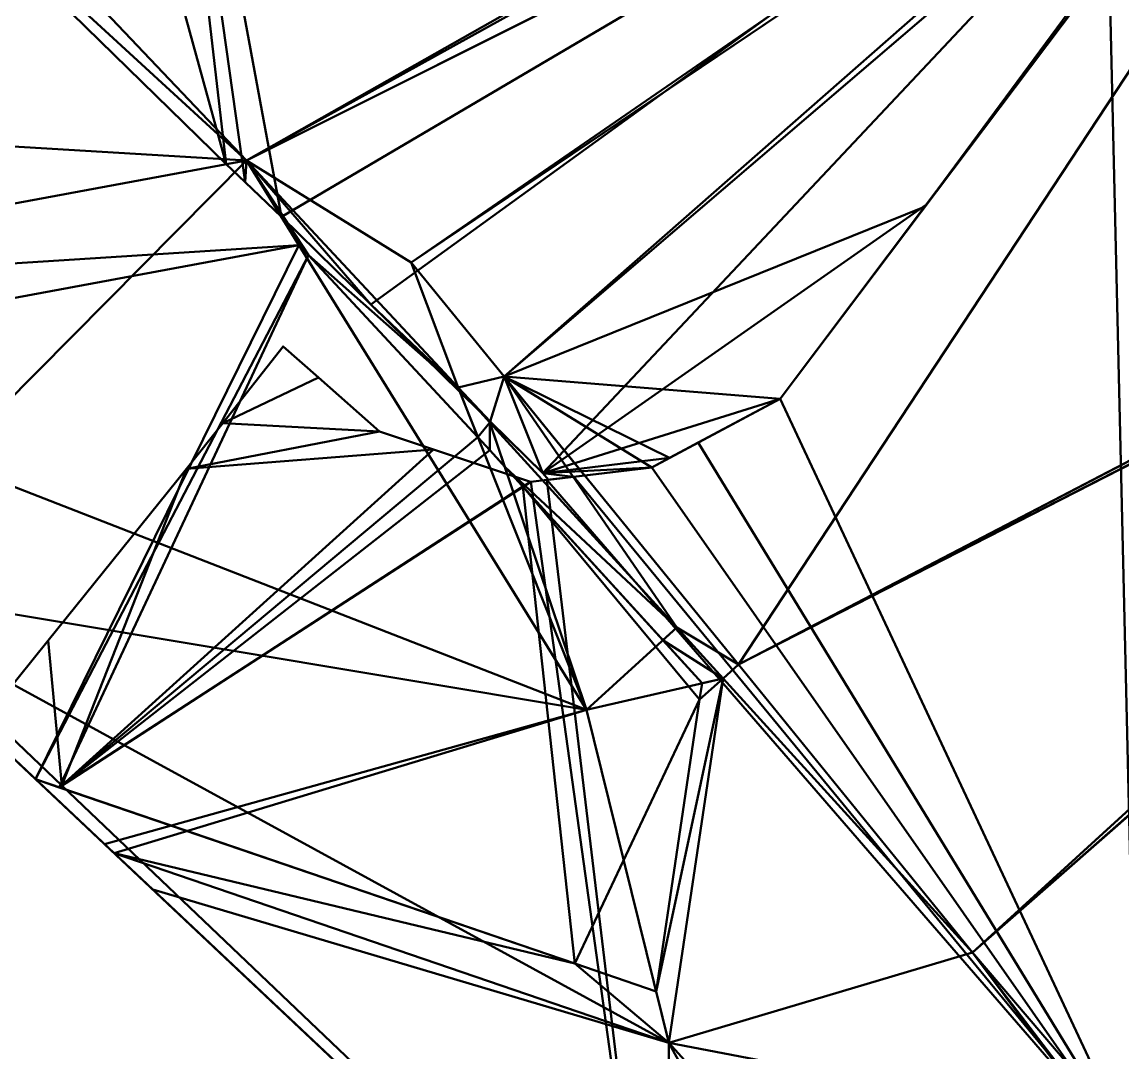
# Model space of a CAD drawing. Header units: metres. Extents: x -61.3 to -25, y -28 to 7.9.
# Drawn here: x -54.381 to -51.542, y -24.322 to -21.661 of the extents above; entities that cross this region are included whole.
import ezdxf

# ---------------------------------------------------------------- set-up
doc = ezdxf.new("R2010")
doc.units = ezdxf.units.M
for name, color, linetype, lineweight in [('0 BB  All Built Structures in Proposed site', 7, 'Continuous', 50), ('0 BB  All Untouched Project Ground Layers in Proposed site', 7, 'Continuous', 50), ('0 BB  Fill', 7, 'Continuous', 50)]:
    doc.layers.add(name, color=color, linetype=linetype, lineweight=lineweight)

# ---------------------------------------------------------------- blocks, each defined once
blk = doc.blocks.new('1a211841-4f0e-48f3-9a79-7b44c0794f60')
at = {"layer": '0 BB  All Built Structures in Proposed site', "color": 121, "linetype": 'Continuous', "lineweight": 50, "true_color": 0x6cfee8, "transparency": 33554687}
for points in [[(-51.5032, -24.6022, 30.48), (-50.8139, -20.4975, 31.0831), (-51.5751, -21.5068, 30.8507)], [(-51.5751, -21.5068, 30.8202), (-50.8139, -20.4975, 31.0526), (-51.5032, -24.6022, 30.4495)], [(-51.5032, -24.6022, 30.48), (-51.5751, -21.5068, 30.8507), (-52.4248, -22.6335, 30.5913)], [(-51.5751, -21.5068, 30.8507), (-51.5751, -21.5068, 30.8202), (-52.4248, -22.6335, 30.5608)], [(-52.4248, -22.6335, 30.5913), (-51.5751, -21.5068, 30.8507), (-52.4248, -22.6335, 30.5608)], [(-51.5751, -21.5068, 30.8202), (-51.5032, -24.6022, 30.4495), (-52.4248, -22.6335, 30.5608)], [(-53.8633, -22.6963, 30.48), (-53.6164, -22.5788, 30.48), (-53.7075, -22.4986, 30.48)], [(-53.7075, -22.4986, 30.48), (-53.8633, -22.6963, 30.4495), (-53.8633, -22.6963, 30.48)], [(-53.8633, -22.6963, 30.4495), (-53.7075, -22.4986, 30.48), (-53.7075, -22.4986, 30.4495)], [(-53.8633, -22.6963, 30.4495), (-53.7075, -22.4986, 30.4495), (-53.6164, -22.5788, 30.4495)], [(-53.7075, -22.4986, 30.4495), (-53.7075, -22.4986, 30.48), (-53.6164, -22.5788, 30.48)], [(-53.7075, -22.4986, 30.4495), (-53.6164, -22.5788, 30.48), (-53.6164, -22.5788, 30.4495)], [(-53.8633, -22.6963, 30.48), (-53.4585, -22.7179, 30.48), (-53.6164, -22.5788, 30.48)], [(-53.4585, -22.7179, 30.4495), (-53.8633, -22.6963, 30.4495), (-53.6164, -22.5788, 30.4495)], [(-53.4585, -22.7179, 30.48), (-53.4585, -22.7179, 30.4495), (-53.6164, -22.5788, 30.4495)], [(-53.4585, -22.7179, 30.48), (-53.6164, -22.5788, 30.4495), (-53.6164, -22.5788, 30.48)], [(-51.5032, -24.6022, 30.48), (-52.4248, -22.6335, 30.5913), (-52.6358, -22.7465, 30.5474)], [(-52.4248, -22.6335, 30.5913), (-52.4248, -22.6335, 30.5608), (-52.6358, -22.7465, 30.517)], [(-52.6358, -22.7465, 30.5474), (-52.4248, -22.6335, 30.5913), (-52.6358, -22.7465, 30.517)], [(-52.4248, -22.6335, 30.5608), (-51.5032, -24.6022, 30.4495), (-52.6358, -22.7465, 30.517)], [(-53.9565, -22.8145, 30.48), (-53.4585, -22.7179, 30.48), (-53.8633, -22.6963, 30.48)], [(-53.4585, -22.7179, 30.4495), (-53.9565, -22.8145, 30.4495), (-53.8633, -22.6963, 30.4495)], [(-53.9565, -22.8145, 30.48), (-53.8633, -22.6963, 30.48), (-53.9565, -22.8145, 30.4495)], [(-53.8633, -22.6963, 30.4495), (-53.9565, -22.8145, 30.4495), (-53.8633, -22.6963, 30.48)], [(-53.9565, -22.8145, 30.48), (-53.3195, -22.7642, 30.48), (-53.4585, -22.7179, 30.48)], [(-53.3195, -22.7642, 30.4495), (-53.9565, -22.8145, 30.4495), (-53.4585, -22.7179, 30.4495)], [(-53.3195, -22.7642, 30.48), (-53.3195, -22.7642, 30.4495), (-53.4585, -22.7179, 30.4495)], [(-53.3195, -22.7642, 30.48), (-53.4585, -22.7179, 30.4495), (-53.4585, -22.7179, 30.48)], [(-54.2786, -23.6319, 30.48), (-53.069, -22.8477, 30.48), (-53.3195, -22.7642, 30.48)], [(-53.069, -22.8477, 30.4495), (-54.2786, -23.6319, 30.4495), (-53.3195, -22.7642, 30.4495)], [(-54.2786, -23.6319, 30.48), (-53.3195, -22.7642, 30.48), (-53.9565, -22.8145, 30.48)], [(-53.3195, -22.7642, 30.4495), (-54.2786, -23.6319, 30.4495), (-53.9565, -22.8145, 30.4495)], [(-53.069, -22.8477, 30.48), (-53.069, -22.8477, 30.4495), (-53.3195, -22.7642, 30.4495)], [(-53.3195, -22.7642, 30.48), (-53.069, -22.8477, 30.48), (-53.3195, -22.7642, 30.4495)], [(-51.5032, -24.6022, 30.48), (-52.6358, -22.7465, 30.5474), (-52.756, -22.8108, 30.5224)], [(-52.6358, -22.7465, 30.5474), (-52.6358, -22.7465, 30.517), (-52.756, -22.8108, 30.492)], [(-52.756, -22.8108, 30.5224), (-52.6358, -22.7465, 30.5474), (-52.756, -22.8108, 30.492)], [(-52.6358, -22.7465, 30.517), (-51.5032, -24.6022, 30.4495), (-52.756, -22.8108, 30.492)], [(-54.2786, -23.6319, 30.48), (-53.9565, -22.8145, 30.48), (-54.3141, -23.2577, 30.48)], [(-53.9565, -22.8145, 30.4495), (-54.2786, -23.6319, 30.4495), (-54.3141, -23.2577, 30.4495)], [(-54.3141, -23.2577, 30.48), (-53.9565, -22.8145, 30.48), (-54.3141, -23.2577, 30.4495)], [(-53.9565, -22.8145, 30.4495), (-54.3141, -23.2577, 30.4495), (-53.9565, -22.8145, 30.48)], [(-52.9567, -22.8347, 30.491), (-51.5032, -24.6022, 30.48), (-52.756, -22.8108, 30.5224)], [(-52.9567, -22.8347, 30.491), (-52.756, -22.8108, 30.5224), (-52.9567, -22.8347, 30.4605)], [(-52.756, -22.8108, 30.5224), (-52.756, -22.8108, 30.492), (-52.9567, -22.8347, 30.4605)], [(-52.756, -22.8108, 30.492), (-51.5032, -24.6022, 30.4495), (-52.9567, -22.8347, 30.4605)], [(-54.2786, -23.6319, 30.48), (-53.0682, -22.848, 30.48), (-53.069, -22.8477, 30.48)], [(-53.069, -22.8477, 30.4495), (-53.0682, -22.848, 30.4495), (-54.2786, -23.6319, 30.4495)], [(-52.7583, -25.0805, 30.48), (-53.0682, -22.848, 30.48), (-54.2786, -23.6319, 30.48)], [(-52.7583, -25.0805, 30.4495), (-54.2786, -23.6319, 30.4495), (-53.0682, -22.848, 30.4495)], [(-53.0682, -22.848, 30.48), (-53.0682, -22.848, 30.4495), (-53.069, -22.8477, 30.4495)], [(-53.0682, -22.848, 30.48), (-53.069, -22.8477, 30.4495), (-53.069, -22.8477, 30.48)], [(-52.7583, -25.0805, 30.48), (-53.0268, -22.843, 30.48), (-53.0682, -22.848, 30.48)], [(-53.0682, -22.848, 30.48), (-53.0268, -22.843, 30.48), (-53.0682, -22.848, 30.4495)], [(-53.0268, -22.843, 30.48), (-53.0268, -22.843, 30.4495), (-53.0682, -22.848, 30.4495)], [(-53.0682, -22.848, 30.4495), (-53.0268, -22.843, 30.4495), (-52.7583, -25.0805, 30.4495)], [(-53.0268, -22.843, 30.48), (-51.5032, -24.6022, 30.48), (-52.9567, -22.8347, 30.491)], [(-53.0268, -22.843, 30.48), (-52.9567, -22.8347, 30.491), (-53.0268, -22.843, 30.4495)], [(-53.0268, -22.843, 30.4495), (-52.9567, -22.8347, 30.491), (-52.9567, -22.8347, 30.4605)], [(-53.0268, -22.843, 30.4495), (-52.9567, -22.8347, 30.4605), (-51.5032, -24.6022, 30.4495)], [(-52.7583, -25.0805, 30.48), (-51.5032, -24.6022, 30.48), (-53.0268, -22.843, 30.48)], [(-51.5032, -24.6022, 30.4495), (-52.7583, -25.0805, 30.4495), (-53.0268, -22.843, 30.4495)], [(-54.4694, -23.4501, 30.48), (-54.2786, -23.6319, 30.48), (-54.3141, -23.2577, 30.48)], [(-54.4694, -23.4501, 30.48), (-54.3141, -23.2577, 30.48), (-54.4694, -23.4501, 30.4495)], [(-54.2786, -23.6319, 30.4495), (-54.4694, -23.4501, 30.4495), (-54.3141, -23.2577, 30.4495)], [(-54.4694, -23.4501, 30.4495), (-54.3141, -23.2577, 30.48), (-54.3141, -23.2577, 30.4495)], [(-54.2786, -23.6319, 30.4495), (-54.2786, -23.6319, 30.48), (-54.4694, -23.4501, 30.48)], [(-54.2786, -23.6319, 30.4495), (-54.4694, -23.4501, 30.48), (-54.4694, -23.4501, 30.4495)], [(-52.7583, -25.0805, 30.4495), (-52.7583, -25.0805, 30.48), (-54.2786, -23.6319, 30.48)], [(-52.7583, -25.0805, 30.4495), (-54.2786, -23.6319, 30.48), (-54.2786, -23.6319, 30.4495)]]:
    blk.add_3dface(points, dxfattribs=at)
blk = doc.blocks.new('f19161e1-4d41-47b8-92b2-5d887346f939')
at = {"layer": '0 BB  All Untouched Project Ground Layers in Proposed site', "color": 40, "linetype": 'Continuous', "lineweight": 50, "true_color": 0xffd700, "transparency": 33554687}
for points in [[(-54.8132, -20.9547, 30.48), (-53.8017, -22.0183, 30.48), (-50.645, -20.2302, 31.0896)], [(-53.8017, -22.0183, 29.8704), (-54.8132, -20.9547, 29.8704), (-50.645, -20.2302, 30.48)], [(-50.645, -20.2302, 31.0896), (-53.8017, -22.0183, 30.48), (-50.6306, -20.4312, 31.0896)], [(-53.8017, -22.0183, 29.8704), (-50.645, -20.2302, 30.48), (-50.6306, -20.4312, 30.48)], [(-50.6306, -20.4312, 31.0896), (-53.8017, -22.0183, 30.48), (-53.3769, -22.2816, 30.48)], [(-53.3769, -22.2816, 29.8704), (-53.8017, -22.0183, 29.8704), (-50.6306, -20.4312, 30.48)], [(-50.6306, -20.4312, 31.0896), (-53.3769, -22.2816, 30.48), (-53.1366, -22.5765, 30.48)], [(-50.6306, -20.4312, 30.48), (-53.1366, -22.5765, 29.8704), (-53.3769, -22.2816, 29.8704)], [(-50.6306, -20.4312, 31.0896), (-53.1366, -22.5765, 30.48), (-52.5321, -23.3195, 30.4896)], [(-50.6306, -20.4312, 30.48), (-52.5321, -23.3195, 29.88), (-53.1366, -22.5765, 29.8704)], [(-50.6306, -20.4312, 31.0896), (-52.5321, -23.3195, 30.4896), (-49.283, -21.6266, 31.08)], [(-50.6306, -20.4312, 30.48), (-49.2299, -21.599, 30.48), (-52.5321, -23.3195, 29.88)], [(-56.1951, -21.8748, 30.48), (-53.8017, -22.0183, 30.48), (-54.8132, -20.9547, 30.48)], [(-55.6743, -22.3651, 29.8704), (-54.8132, -20.9547, 29.8704), (-53.8017, -22.0183, 29.8704)], [(-52.5321, -23.3195, 29.88), (-49.2299, -21.599, 30.48), (-51.9276, -24.0624, 29.8704)], [(-51.5936, -24.5102, 29.8704), (-51.9276, -24.0624, 29.8704), (-49.2299, -21.599, 30.48)], [(-49.2299, -21.599, 30.48), (-50.8465, -25.0721, 29.984), (-51.5936, -24.5102, 29.8704)], [(-52.5321, -23.3195, 30.4896), (-49.3078, -21.6684, 31.0722), (-49.283, -21.6266, 31.08)], [(-52.5321, -23.3195, 30.4896), (-49.3101, -21.6722, 31.0715), (-49.3078, -21.6684, 31.0722)], [(-49.3101, -21.6722, 31.0715), (-52.5321, -23.3195, 30.4896), (-51.9276, -24.0624, 30.48)], [(-49.4971, -21.926, 31.0209), (-49.3101, -21.6722, 31.0715), (-51.9276, -24.0624, 30.48)], [(-56.1951, -21.8748, 30.48), (-55.6743, -22.3651, 30.48), (-53.8017, -22.0183, 30.48)], [(-49.4971, -21.926, 31.0209), (-51.9276, -24.0624, 30.48), (-49.5136, -21.9484, 31.0164)], [(-49.5136, -21.9484, 31.0164), (-51.9276, -24.0624, 30.48), (-51.5701, -24.4812, 30.4861)], [(-50.4889, -23.1974, 30.7624), (-49.5136, -21.9484, 31.0164), (-51.5701, -24.4812, 30.4861)], [(-55.6743, -22.3651, 30.48), (-53.6664, -22.2371, 30.4807), (-53.8017, -22.0183, 30.48)], [(-54.8836, -23.1096, 29.8729), (-55.6743, -22.3651, 29.8704), (-53.8017, -22.0183, 29.8704)], [(-54.8836, -23.1096, 29.8729), (-53.8017, -22.0183, 29.8704), (-52.9243, -23.4361, 29.8748)], [(-53.642, -22.2632, 30.4807), (-53.8017, -22.0183, 30.48), (-53.6664, -22.2371, 30.4807)], [(-53.8017, -22.0183, 30.48), (-53.642, -22.2632, 30.4807), (-53.2559, -22.6041, 30.48)], [(-53.8017, -22.0183, 30.48), (-53.2559, -22.6041, 30.48), (-53.3769, -22.2816, 30.48)], [(-52.9243, -23.4361, 29.8748), (-53.8017, -22.0183, 29.8704), (-53.2559, -22.6041, 29.8704)], [(-53.2559, -22.6041, 29.8704), (-53.8017, -22.0183, 29.8704), (-53.3769, -22.2816, 29.8704)], [(-55.6743, -22.3651, 30.48), (-55.458, -22.5689, 30.4807), (-53.6664, -22.2371, 30.4807)], [(-55.458, -22.5689, 30.4807), (-55.458, -22.5689, 30.48), (-53.6664, -22.2371, 30.48)], [(-55.458, -22.5689, 30.4807), (-53.6664, -22.2371, 30.48), (-53.6664, -22.2371, 30.4807)], [(-54.3462, -23.6156, 30.48), (-53.6664, -22.2371, 30.48), (-55.458, -22.5689, 30.48)], [(-53.642, -22.2632, 30.48), (-53.6664, -22.2371, 30.48), (-54.3462, -23.6156, 30.48)], [(-53.642, -22.2632, 30.4807), (-53.6664, -22.2371, 30.4807), (-53.6664, -22.2371, 30.48)], [(-53.642, -22.2632, 30.4807), (-53.6664, -22.2371, 30.48), (-53.642, -22.2632, 30.48)], [(-53.642, -22.2632, 30.48), (-54.3462, -23.6156, 30.48), (-54.2855, -23.6364, 30.48)], [(-53.2047, -22.7325, 30.48), (-53.642, -22.2632, 30.48), (-54.2855, -23.6364, 30.48)], [(-53.2559, -22.6041, 30.48), (-53.642, -22.2632, 30.4807), (-53.2047, -22.7325, 30.4807)], [(-53.2047, -22.7325, 30.4807), (-53.642, -22.2632, 30.4807), (-53.2047, -22.7325, 30.48)], [(-53.642, -22.2632, 30.4807), (-53.642, -22.2632, 30.48), (-53.2047, -22.7325, 30.48)], [(-53.3769, -22.2816, 30.48), (-53.2559, -22.6041, 30.48), (-53.1366, -22.5765, 30.48)], [(-53.3769, -22.2816, 29.8704), (-53.1366, -22.5765, 29.8704), (-53.2559, -22.6041, 29.8704)], [(-55.458, -22.5689, 30.48), (-54.8836, -23.1096, 29.8729), (-54.3462, -23.6156, 30.48)], [(-53.2559, -22.6041, 30.48), (-53.1734, -22.6947, 30.48), (-53.1366, -22.5765, 30.48)], [(-53.2559, -22.6041, 29.8704), (-53.1366, -22.5765, 29.8704), (-53.1734, -22.6947, 29.8704)], [(-53.1734, -22.6947, 30.48), (-52.6914, -23.2239, 30.48), (-53.1366, -22.5765, 30.48)], [(-53.1734, -22.6947, 29.8704), (-53.1366, -22.5765, 29.8704), (-52.6914, -23.2239, 29.8704)], [(-52.6914, -23.2239, 30.48), (-52.5321, -23.3195, 30.4896), (-53.1366, -22.5765, 30.48)], [(-53.1366, -22.5765, 29.8704), (-52.5321, -23.3195, 29.88), (-52.6914, -23.2239, 29.8704)], [(-53.1734, -22.6947, 30.48), (-53.2559, -22.6041, 30.48), (-53.2047, -22.7325, 30.4807)], [(-53.2559, -22.6041, 29.8704), (-53.1734, -22.6947, 29.8704), (-52.9243, -23.4361, 29.8748)], [(-53.2047, -22.7325, 30.4807), (-53.1742, -22.766, 30.4807), (-53.1734, -22.6947, 30.48)], [(-53.1734, -22.6947, 30.48), (-53.1742, -22.766, 30.4807), (-53.135, -22.8091, 30.4807)], [(-53.135, -22.8091, 30.4807), (-52.6914, -23.2239, 30.48), (-53.1734, -22.6947, 30.48)], [(-53.1734, -22.6947, 29.8704), (-52.6914, -23.2239, 29.8704), (-52.9243, -23.4361, 29.8748)], [(-53.1742, -22.766, 30.48), (-53.2047, -22.7325, 30.48), (-54.2855, -23.6364, 30.48)], [(-53.1742, -22.766, 30.4807), (-53.2047, -22.7325, 30.4807), (-53.2047, -22.7325, 30.48)], [(-53.1742, -22.766, 30.4807), (-53.2047, -22.7325, 30.48), (-53.1742, -22.766, 30.48)], [(-53.0884, -22.8602, 30.48), (-53.1742, -22.766, 30.48), (-54.2855, -23.6364, 30.48)], [(-53.1742, -22.766, 30.4807), (-53.1742, -22.766, 30.48), (-53.135, -22.8091, 30.4807)], [(-53.0884, -22.8602, 30.48), (-53.135, -22.8091, 30.4807), (-53.1742, -22.766, 30.48)], [(-53.135, -22.8091, 30.4807), (-52.7273, -23.2566, 30.4807), (-52.6914, -23.2239, 30.48)], [(-53.135, -22.8091, 30.4807), (-53.0884, -22.8602, 30.48), (-52.7273, -23.2566, 30.4807)], [(-53.0884, -22.8602, 30.48), (-54.2855, -23.6364, 30.48), (-52.9547, -24.0913, 30.48)], [(-52.7273, -23.2566, 30.4807), (-53.0884, -22.8602, 30.48), (-52.626, -23.3679, 30.48)], [(-52.6323, -23.4098, 30.48), (-53.0884, -22.8602, 30.48), (-52.9547, -24.0913, 30.48)], [(-53.0884, -22.8602, 30.48), (-52.6323, -23.4098, 30.48), (-52.626, -23.3679, 30.48)], [(-54.1438, -23.8062, 29.8704), (-54.3462, -23.6156, 30.48), (-54.8836, -23.1096, 29.8729)], [(-54.1438, -23.8062, 29.8704), (-54.8836, -23.1096, 29.8729), (-52.9243, -23.4361, 29.8748)], [(-52.5716, -23.3554, 29.8704), (-52.9243, -23.4361, 29.8748), (-52.6914, -23.2239, 29.8704)], [(-52.7273, -23.2566, 30.4807), (-52.5716, -23.3554, 30.48), (-52.6914, -23.2239, 30.48)], [(-52.6914, -23.2239, 30.48), (-52.5716, -23.3554, 30.48), (-52.5321, -23.3195, 30.4896)], [(-52.5321, -23.3195, 29.88), (-52.5716, -23.3554, 29.8704), (-52.6914, -23.2239, 29.8704)], [(-51.5701, -24.4812, 30.4861), (-50.5597, -23.288, 30.7439), (-50.4889, -23.1974, 30.7624)], [(-52.7273, -23.2566, 30.4807), (-52.626, -23.3679, 30.4807), (-52.5716, -23.3554, 30.48)], [(-52.626, -23.3679, 30.48), (-52.626, -23.3679, 30.4807), (-52.7273, -23.2566, 30.4807)], [(-50.5597, -23.288, 30.7439), (-51.5701, -24.4812, 30.4861), (-51.4209, -24.3483, 30.5218)], [(-52.5716, -23.3554, 30.48), (-51.9276, -24.0624, 30.48), (-52.5321, -23.3195, 30.4896)], [(-52.5321, -23.3195, 29.88), (-51.9276, -24.0624, 29.8704), (-52.5716, -23.3554, 29.8704)], [(-52.7121, -24.2956, 29.8704), (-52.9243, -23.4361, 29.8748), (-52.5716, -23.3554, 29.8704)], [(-52.5716, -23.3554, 30.48), (-52.7448, -24.163, 30.4807), (-52.7121, -24.2956, 30.48)], [(-52.7448, -24.163, 30.4807), (-52.5716, -23.3554, 30.48), (-52.6323, -23.4098, 30.4807)], [(-52.7121, -24.2956, 30.48), (-51.9276, -24.0624, 30.48), (-52.5716, -23.3554, 30.48)], [(-52.7121, -24.2956, 29.8704), (-52.5716, -23.3554, 29.8704), (-51.9276, -24.0624, 29.8704)], [(-52.626, -23.3679, 30.4807), (-52.6323, -23.4098, 30.4807), (-52.5716, -23.3554, 30.48)], [(-52.6323, -23.4098, 30.4807), (-52.626, -23.3679, 30.4807), (-52.626, -23.3679, 30.48)], [(-52.6323, -23.4098, 30.4807), (-52.626, -23.3679, 30.48), (-52.6323, -23.4098, 30.48)], [(-52.7448, -24.163, 30.48), (-52.6323, -23.4098, 30.48), (-52.9547, -24.0913, 30.48)], [(-52.7448, -24.163, 30.4807), (-52.6323, -23.4098, 30.4807), (-52.7448, -24.163, 30.48)], [(-52.6323, -23.4098, 30.4807), (-52.6323, -23.4098, 30.48), (-52.7448, -24.163, 30.48)], [(-54.1438, -23.8062, 29.8704), (-52.9243, -23.4361, 29.8748), (-52.7121, -24.2956, 29.8704)], [(-54.1438, -23.8062, 30.48), (-52.9548, -24.0912, 30.4807), (-54.3462, -23.6156, 30.4807)], [(-54.2855, -23.6364, 30.48), (-54.3462, -23.6156, 30.48), (-54.3462, -23.6156, 30.4807)], [(-54.3462, -23.6156, 30.4807), (-52.9548, -24.0912, 30.4807), (-54.2855, -23.6364, 30.48)], [(-54.1438, -23.8062, 30.48), (-54.3462, -23.6156, 30.4807), (-54.3462, -23.6156, 30.48)], [(-54.3462, -23.6156, 30.48), (-54.1438, -23.8062, 29.8704), (-54.1438, -23.8062, 30.48)], [(-52.9547, -24.0913, 30.48), (-54.2855, -23.6364, 30.48), (-52.9548, -24.0912, 30.4807)], [(-54.1438, -23.8062, 30.48), (-54.0438, -23.9004, 30.48), (-52.7121, -24.2956, 30.48)], [(-52.7121, -24.2956, 30.48), (-52.9548, -24.0912, 30.4807), (-54.1438, -23.8062, 30.48)], [(-54.1438, -23.8062, 30.48), (-54.1438, -23.8062, 29.8704), (-54.0438, -23.9004, 30.48)], [(-54.1438, -23.8062, 29.8704), (-54.0438, -23.9004, 29.8704), (-54.0438, -23.9004, 30.48)], [(-54.0438, -23.9004, 29.8704), (-54.1438, -23.8062, 29.8704), (-52.7121, -24.2956, 29.8704)], [(-54.0438, -23.9004, 30.48), (-52.7121, -25.1542, 30.48), (-52.7121, -24.2956, 30.48)], [(-54.0438, -23.9004, 30.48), (-54.0438, -23.9004, 29.8704), (-52.7121, -25.1542, 30.48)], [(-52.7121, -25.1542, 30.48), (-54.0438, -23.9004, 29.8704), (-52.7121, -25.1542, 29.8704)], [(-52.7121, -25.1542, 29.8704), (-54.0438, -23.9004, 29.8704), (-52.7121, -24.2956, 29.8704)], [(-52.7121, -24.2956, 30.48), (-51.5936, -24.5102, 30.48), (-51.9276, -24.0624, 30.48)], [(-51.5936, -24.5102, 29.8704), (-52.7121, -24.2956, 29.8704), (-51.9276, -24.0624, 29.8704)], [(-51.6207, -24.4643, 30.481), (-51.9276, -24.0624, 30.48), (-51.6235, -24.4633, 30.4807)], [(-51.5936, -24.5102, 30.48), (-51.6235, -24.4633, 30.4807), (-51.9276, -24.0624, 30.48)], [(-51.5701, -24.4812, 30.4861), (-51.9276, -24.0624, 30.48), (-51.6207, -24.4643, 30.481)], [(-52.9548, -24.0912, 30.4807), (-52.7121, -24.2956, 30.48), (-52.7448, -24.163, 30.4807)], [(-52.9548, -24.0912, 30.4807), (-52.7448, -24.163, 30.4807), (-52.7448, -24.163, 30.48)], [(-52.9548, -24.0912, 30.4807), (-52.7448, -24.163, 30.48), (-52.9547, -24.0913, 30.48)], [(-52.7121, -24.2956, 30.48), (-51.5518, -25.578, 30.48), (-51.5936, -24.5102, 30.48)], [(-52.7121, -25.1542, 30.48), (-51.5518, -25.578, 30.48), (-52.7121, -24.2956, 30.48)], [(-51.5518, -25.578, 29.8704), (-52.7121, -24.2956, 29.8704), (-51.5936, -24.5102, 29.8704)], [(-51.7426, -26.0671, 29.8704), (-52.7121, -25.1542, 29.8704), (-52.7121, -24.2956, 29.8704)], [(-51.7426, -26.0671, 29.8704), (-52.7121, -24.2956, 29.8704), (-51.5518, -25.578, 29.8704)]]:
    blk.add_3dface(points, dxfattribs=at)
blk = doc.blocks.new('1b2ab502-d486-4e63-b1bb-fa146fe8643c')
at = {"layer": '0 BB  All Untouched Project Ground Layers in Proposed site', "color": 227, "linetype": 'Continuous', "lineweight": 50, "true_color": 0x8b3573, "transparency": 33554687}
for points in [[(-54.8132, -20.9547, 29.8704), (-53.8017, -22.0183, 29.8704), (-50.645, -20.2302, 30.48)], [(-53.8017, -22.0183, 28.956), (-54.8132, -20.9547, 28.956), (-50.645, -20.2302, 29.5656)], [(-50.645, -20.2302, 30.48), (-53.8017, -22.0183, 29.8704), (-50.6306, -20.4312, 30.48)], [(-53.8017, -22.0183, 28.956), (-50.645, -20.2302, 29.5656), (-50.6306, -20.4312, 29.5656)], [(-50.6306, -20.4312, 30.48), (-53.8017, -22.0183, 29.8704), (-53.3769, -22.2816, 29.8704)], [(-53.3769, -22.2816, 28.956), (-53.8017, -22.0183, 28.956), (-50.6306, -20.4312, 29.5656)], [(-50.6306, -20.4312, 30.48), (-53.3769, -22.2816, 29.8704), (-53.1366, -22.5765, 29.8704)], [(-50.6306, -20.4312, 29.5656), (-53.1366, -22.5765, 28.956), (-53.3769, -22.2816, 28.956)], [(-50.6306, -20.4312, 30.48), (-53.1366, -22.5765, 29.8704), (-52.5321, -23.3195, 29.88)], [(-50.6306, -20.4312, 29.5656), (-52.5321, -23.3195, 28.9656), (-53.1366, -22.5765, 28.956)], [(-52.5321, -23.3195, 29.88), (-49.2299, -21.599, 30.48), (-50.6306, -20.4312, 30.48)], [(-50.6306, -20.4312, 29.5656), (-49.2299, -21.599, 29.5656), (-52.5321, -23.3195, 28.9656)], [(-56.1951, -21.8748, 29.8704), (-53.8017, -22.0183, 29.8704), (-54.8132, -20.9547, 29.8704)], [(-55.6743, -22.3651, 28.956), (-54.8132, -20.9547, 28.956), (-53.8017, -22.0183, 28.956)], [(-51.9276, -24.0624, 29.8704), (-49.2299, -21.599, 30.48), (-52.5321, -23.3195, 29.88)], [(-52.5321, -23.3195, 28.9656), (-49.2299, -21.599, 29.5656), (-51.9276, -24.0624, 28.956)], [(-51.9276, -24.0624, 29.8704), (-51.5936, -24.5102, 29.8704), (-49.2299, -21.599, 30.48)], [(-51.5936, -24.5102, 28.956), (-51.9276, -24.0624, 28.956), (-49.2299, -21.599, 29.5656)], [(-51.5936, -24.5102, 29.8704), (-50.8465, -25.0721, 29.984), (-49.2299, -21.599, 30.48)], [(-49.2299, -21.599, 29.5656), (-50.8465, -25.0721, 29.0696), (-51.5936, -24.5102, 28.956)], [(-56.1951, -21.8748, 29.8704), (-55.6743, -22.3651, 29.8704), (-53.8017, -22.0183, 29.8704)], [(-55.6743, -22.3651, 29.8704), (-52.9243, -23.4361, 29.8748), (-53.8017, -22.0183, 29.8704)], [(-54.8836, -23.1096, 28.9585), (-55.6743, -22.3651, 28.956), (-53.8017, -22.0183, 28.956)], [(-54.8836, -23.1096, 28.9585), (-53.8017, -22.0183, 28.956), (-52.9243, -23.4361, 28.9604)], [(-53.8017, -22.0183, 29.8704), (-52.9243, -23.4361, 29.8748), (-53.2559, -22.6041, 29.8704)], [(-53.8017, -22.0183, 29.8704), (-53.2559, -22.6041, 29.8704), (-53.3769, -22.2816, 29.8704)], [(-52.9243, -23.4361, 28.9604), (-53.8017, -22.0183, 28.956), (-53.2559, -22.6041, 28.956)], [(-53.2559, -22.6041, 28.956), (-53.8017, -22.0183, 28.956), (-53.3769, -22.2816, 28.956)], [(-53.3769, -22.2816, 29.8704), (-53.2559, -22.6041, 29.8704), (-53.1366, -22.5765, 29.8704)], [(-53.3769, -22.2816, 28.956), (-53.1366, -22.5765, 28.956), (-53.2559, -22.6041, 28.956)], [(-55.6743, -22.3651, 29.8704), (-54.8836, -23.1096, 29.8729), (-52.9243, -23.4361, 29.8748)], [(-53.2559, -22.6041, 29.8704), (-53.1734, -22.6947, 29.8704), (-53.1366, -22.5765, 29.8704)], [(-53.2559, -22.6041, 28.956), (-53.1366, -22.5765, 28.956), (-53.1734, -22.6947, 28.956)], [(-53.1734, -22.6947, 29.8704), (-52.6914, -23.2239, 29.8704), (-53.1366, -22.5765, 29.8704)], [(-53.1734, -22.6947, 28.956), (-53.1366, -22.5765, 28.956), (-52.6914, -23.2239, 28.956)], [(-52.6914, -23.2239, 29.8704), (-52.5321, -23.3195, 29.88), (-53.1366, -22.5765, 29.8704)], [(-53.1366, -22.5765, 28.956), (-52.5321, -23.3195, 28.9656), (-52.6914, -23.2239, 28.956)], [(-53.2559, -22.6041, 29.8704), (-52.9243, -23.4361, 29.8748), (-53.1734, -22.6947, 29.8704)], [(-53.2559, -22.6041, 28.956), (-53.1734, -22.6947, 28.956), (-52.9243, -23.4361, 28.9604)], [(-52.9243, -23.4361, 29.8748), (-52.6914, -23.2239, 29.8704), (-53.1734, -22.6947, 29.8704)], [(-53.1734, -22.6947, 28.956), (-52.6914, -23.2239, 28.956), (-52.9243, -23.4361, 28.9604)], [(-54.8836, -23.1096, 29.8729), (-54.1438, -23.8062, 29.8704), (-52.7121, -24.2956, 29.8704)], [(-54.8836, -23.1096, 29.8729), (-52.7121, -24.2956, 29.8704), (-52.9243, -23.4361, 29.8748)], [(-54.1438, -23.8062, 29.8704), (-54.8836, -23.1096, 29.8729), (-54.8836, -23.1096, 28.9585)], [(-54.8836, -23.1096, 28.9585), (-54.1438, -23.8062, 28.956), (-54.1438, -23.8062, 29.8704)], [(-54.1438, -23.8062, 28.956), (-54.8836, -23.1096, 28.9585), (-52.9243, -23.4361, 28.9604)], [(-52.9243, -23.4361, 29.8748), (-52.5716, -23.3554, 29.8704), (-52.6914, -23.2239, 29.8704)], [(-52.5716, -23.3554, 28.956), (-52.9243, -23.4361, 28.9604), (-52.6914, -23.2239, 28.956)], [(-52.6914, -23.2239, 29.8704), (-52.5716, -23.3554, 29.8704), (-52.5321, -23.3195, 29.88)], [(-52.5321, -23.3195, 28.9656), (-52.5716, -23.3554, 28.956), (-52.6914, -23.2239, 28.956)], [(-52.5716, -23.3554, 29.8704), (-51.9276, -24.0624, 29.8704), (-52.5321, -23.3195, 29.88)], [(-52.5321, -23.3195, 28.9656), (-51.9276, -24.0624, 28.956), (-52.5716, -23.3554, 28.956)], [(-52.9243, -23.4361, 29.8748), (-52.7121, -24.2956, 29.8704), (-52.5716, -23.3554, 29.8704)], [(-52.7121, -24.2956, 28.956), (-52.9243, -23.4361, 28.9604), (-52.5716, -23.3554, 28.956)], [(-52.7121, -24.2956, 29.8704), (-51.9276, -24.0624, 29.8704), (-52.5716, -23.3554, 29.8704)], [(-52.7121, -24.2956, 28.956), (-52.5716, -23.3554, 28.956), (-51.9276, -24.0624, 28.956)], [(-54.1438, -23.8062, 28.956), (-52.9243, -23.4361, 28.9604), (-52.7121, -24.2956, 28.956)], [(-54.1438, -23.8062, 29.8704), (-54.0438, -23.9004, 29.8704), (-52.7121, -24.2956, 29.8704)], [(-54.1438, -23.8062, 29.8704), (-54.1438, -23.8062, 28.956), (-54.0438, -23.9004, 29.8704)], [(-54.1438, -23.8062, 28.956), (-54.0438, -23.9004, 28.956), (-54.0438, -23.9004, 29.8704)], [(-54.0438, -23.9004, 28.956), (-54.1438, -23.8062, 28.956), (-52.7121, -24.2956, 28.956)], [(-54.0438, -23.9004, 29.8704), (-52.7121, -25.1542, 29.8704), (-52.7121, -24.2956, 29.8704)], [(-54.0438, -23.9004, 29.8704), (-54.0438, -23.9004, 28.956), (-52.7121, -25.1542, 29.8704)], [(-52.7121, -25.1542, 29.8704), (-54.0438, -23.9004, 28.956), (-52.7121, -25.1542, 28.956)], [(-52.7121, -25.1542, 28.956), (-54.0438, -23.9004, 28.956), (-52.7121, -24.2956, 28.956)], [(-52.7121, -24.2956, 29.8704), (-51.5936, -24.5102, 29.8704), (-51.9276, -24.0624, 29.8704)], [(-51.5936, -24.5102, 28.956), (-52.7121, -24.2956, 28.956), (-51.9276, -24.0624, 28.956)], [(-52.7121, -24.2956, 29.8704), (-51.5518, -25.578, 29.8704), (-51.5936, -24.5102, 29.8704)], [(-52.7121, -25.1542, 29.8704), (-51.5518, -25.578, 29.8704), (-52.7121, -24.2956, 29.8704)], [(-51.5518, -25.578, 28.956), (-52.7121, -24.2956, 28.956), (-51.5936, -24.5102, 28.956)], [(-51.7426, -26.0671, 28.956), (-52.7121, -25.1542, 28.956), (-52.7121, -24.2956, 28.956)], [(-51.7426, -26.0671, 28.956), (-52.7121, -24.2956, 28.956), (-51.5518, -25.578, 28.956)]]:
    blk.add_3dface(points, dxfattribs=at)
blk = doc.blocks.new('ddf992bc-4f9a-490d-82f3-f35fdbdac8a4')
at = {"layer": '0 BB  All Untouched Project Ground Layers in Proposed site', "color": 217, "linetype": 'Continuous', "lineweight": 50, "true_color": 0x8b318b, "transparency": 33554687}
for points in [[(-54.8132, -20.9547, 28.956), (-53.8017, -22.0183, 28.956), (-50.645, -20.2302, 29.5656)], [(-53.8017, -22.0183, 28.3464), (-54.8132, -20.9547, 28.3464), (-50.645, -20.2302, 28.956)], [(-50.645, -20.2302, 29.5656), (-53.8017, -22.0183, 28.956), (-50.6306, -20.4312, 29.5656)], [(-53.8017, -22.0183, 28.3464), (-50.645, -20.2302, 28.956), (-50.6306, -20.4312, 28.956)], [(-50.6306, -20.4312, 29.5656), (-53.8017, -22.0183, 28.956), (-53.3769, -22.2816, 28.956)], [(-53.3769, -22.2816, 28.3464), (-53.8017, -22.0183, 28.3464), (-50.6306, -20.4312, 28.956)], [(-50.6306, -20.4312, 29.5656), (-53.3769, -22.2816, 28.956), (-53.1366, -22.5765, 28.956)], [(-50.6306, -20.4312, 28.956), (-53.1366, -22.5765, 28.3464), (-53.3769, -22.2816, 28.3464)], [(-50.6306, -20.4312, 29.5656), (-53.1366, -22.5765, 28.956), (-52.5321, -23.3195, 28.9656)], [(-50.6306, -20.4312, 28.956), (-52.5321, -23.3195, 28.356), (-53.1366, -22.5765, 28.3464)], [(-52.5321, -23.3195, 28.9656), (-49.2299, -21.599, 29.5656), (-50.6306, -20.4312, 29.5656)], [(-50.6306, -20.4312, 28.956), (-49.2299, -21.599, 28.956), (-52.5321, -23.3195, 28.356)], [(-56.1951, -21.8748, 28.956), (-53.8017, -22.0183, 28.956), (-54.8132, -20.9547, 28.956)], [(-55.6743, -22.3651, 28.3464), (-54.8132, -20.9547, 28.3464), (-53.8017, -22.0183, 28.3464)], [(-51.9276, -24.0624, 28.956), (-49.2299, -21.599, 29.5656), (-52.5321, -23.3195, 28.9656)], [(-52.5321, -23.3195, 28.356), (-49.2299, -21.599, 28.956), (-51.9276, -24.0624, 28.3464)], [(-51.9276, -24.0624, 28.956), (-51.5936, -24.5102, 28.956), (-49.2299, -21.599, 29.5656)], [(-51.5936, -24.5102, 28.3464), (-51.9276, -24.0624, 28.3464), (-49.2299, -21.599, 28.956)], [(-51.5936, -24.5102, 28.956), (-50.8465, -25.0721, 29.0696), (-49.2299, -21.599, 29.5656)], [(-49.2299, -21.599, 28.956), (-50.8465, -25.0721, 28.46), (-51.5936, -24.5102, 28.3464)], [(-56.1951, -21.8748, 28.956), (-55.6743, -22.3651, 28.956), (-53.8017, -22.0183, 28.956)], [(-55.6743, -22.3651, 28.956), (-52.9243, -23.4361, 28.9604), (-53.8017, -22.0183, 28.956)], [(-54.8836, -23.1096, 28.3489), (-55.6743, -22.3651, 28.3464), (-53.8017, -22.0183, 28.3464)], [(-54.8836, -23.1096, 28.3489), (-53.8017, -22.0183, 28.3464), (-52.9243, -23.4361, 28.3508)], [(-53.8017, -22.0183, 28.956), (-52.9243, -23.4361, 28.9604), (-53.2559, -22.6041, 28.956)], [(-53.8017, -22.0183, 28.956), (-53.2559, -22.6041, 28.956), (-53.3769, -22.2816, 28.956)], [(-52.9243, -23.4361, 28.3508), (-53.8017, -22.0183, 28.3464), (-53.2559, -22.6041, 28.3464)], [(-53.2559, -22.6041, 28.3464), (-53.8017, -22.0183, 28.3464), (-53.3769, -22.2816, 28.3464)], [(-53.3769, -22.2816, 28.956), (-53.2559, -22.6041, 28.956), (-53.1366, -22.5765, 28.956)], [(-53.3769, -22.2816, 28.3464), (-53.1366, -22.5765, 28.3464), (-53.2559, -22.6041, 28.3464)], [(-55.6743, -22.3651, 28.956), (-54.8836, -23.1096, 28.9585), (-52.9243, -23.4361, 28.9604)], [(-53.2559, -22.6041, 28.956), (-53.1734, -22.6947, 28.956), (-53.1366, -22.5765, 28.956)], [(-53.2559, -22.6041, 28.3464), (-53.1366, -22.5765, 28.3464), (-53.1734, -22.6947, 28.3464)], [(-53.1734, -22.6947, 28.956), (-52.6914, -23.2239, 28.956), (-53.1366, -22.5765, 28.956)], [(-53.1734, -22.6947, 28.3464), (-53.1366, -22.5765, 28.3464), (-52.6914, -23.2239, 28.3464)], [(-52.6914, -23.2239, 28.956), (-52.5321, -23.3195, 28.9656), (-53.1366, -22.5765, 28.956)], [(-53.1366, -22.5765, 28.3464), (-52.5321, -23.3195, 28.356), (-52.6914, -23.2239, 28.3464)], [(-53.2559, -22.6041, 28.956), (-52.9243, -23.4361, 28.9604), (-53.1734, -22.6947, 28.956)], [(-53.2559, -22.6041, 28.3464), (-53.1734, -22.6947, 28.3464), (-52.9243, -23.4361, 28.3508)], [(-52.9243, -23.4361, 28.9604), (-52.6914, -23.2239, 28.956), (-53.1734, -22.6947, 28.956)], [(-53.1734, -22.6947, 28.3464), (-52.6914, -23.2239, 28.3464), (-52.9243, -23.4361, 28.3508)], [(-54.8836, -23.1096, 28.9585), (-54.1438, -23.8062, 28.956), (-52.7121, -24.2956, 28.956)], [(-54.8836, -23.1096, 28.9585), (-52.7121, -24.2956, 28.956), (-52.9243, -23.4361, 28.9604)], [(-54.1438, -23.8062, 28.956), (-54.8836, -23.1096, 28.9585), (-54.8836, -23.1096, 28.3489)], [(-54.8836, -23.1096, 28.3489), (-54.1438, -23.8062, 28.3464), (-54.1438, -23.8062, 28.956)], [(-54.1438, -23.8062, 28.3464), (-54.8836, -23.1096, 28.3489), (-52.9243, -23.4361, 28.3508)], [(-52.9243, -23.4361, 28.9604), (-52.5716, -23.3554, 28.956), (-52.6914, -23.2239, 28.956)], [(-52.5716, -23.3554, 28.3464), (-52.9243, -23.4361, 28.3508), (-52.6914, -23.2239, 28.3464)], [(-52.6914, -23.2239, 28.956), (-52.5716, -23.3554, 28.956), (-52.5321, -23.3195, 28.9656)], [(-52.5321, -23.3195, 28.356), (-52.5716, -23.3554, 28.3464), (-52.6914, -23.2239, 28.3464)], [(-52.5716, -23.3554, 28.956), (-51.9276, -24.0624, 28.956), (-52.5321, -23.3195, 28.9656)], [(-52.5321, -23.3195, 28.356), (-51.9276, -24.0624, 28.3464), (-52.5716, -23.3554, 28.3464)], [(-52.9243, -23.4361, 28.9604), (-52.7121, -24.2956, 28.956), (-52.5716, -23.3554, 28.956)], [(-52.7121, -24.2956, 28.3464), (-52.9243, -23.4361, 28.3508), (-52.5716, -23.3554, 28.3464)], [(-52.7121, -24.2956, 28.956), (-51.9276, -24.0624, 28.956), (-52.5716, -23.3554, 28.956)], [(-52.7121, -24.2956, 28.3464), (-52.5716, -23.3554, 28.3464), (-51.9276, -24.0624, 28.3464)], [(-54.1438, -23.8062, 28.3464), (-52.9243, -23.4361, 28.3508), (-52.7121, -24.2956, 28.3464)], [(-54.1438, -23.8062, 28.956), (-54.0438, -23.9004, 28.956), (-52.7121, -24.2956, 28.956)], [(-54.1438, -23.8062, 28.956), (-54.1438, -23.8062, 28.3464), (-54.0438, -23.9004, 28.956)], [(-54.1438, -23.8062, 28.3464), (-54.0438, -23.9004, 28.3464), (-54.0438, -23.9004, 28.956)], [(-54.0438, -23.9004, 28.3464), (-54.1438, -23.8062, 28.3464), (-52.7121, -24.2956, 28.3464)], [(-54.0438, -23.9004, 28.956), (-52.7121, -25.1542, 28.956), (-52.7121, -24.2956, 28.956)], [(-54.0438, -23.9004, 28.956), (-54.0438, -23.9004, 28.3464), (-52.7121, -25.1542, 28.956)], [(-52.7121, -25.1542, 28.956), (-54.0438, -23.9004, 28.3464), (-52.7121, -25.1542, 28.3464)], [(-52.7121, -25.1542, 28.3464), (-54.0438, -23.9004, 28.3464), (-52.7121, -24.2956, 28.3464)], [(-52.7121, -24.2956, 28.956), (-51.5936, -24.5102, 28.956), (-51.9276, -24.0624, 28.956)], [(-51.5936, -24.5102, 28.3464), (-52.7121, -24.2956, 28.3464), (-51.9276, -24.0624, 28.3464)], [(-52.7121, -24.2956, 28.956), (-51.5518, -25.578, 28.956), (-51.5936, -24.5102, 28.956)], [(-52.7121, -25.1542, 28.956), (-51.5518, -25.578, 28.956), (-52.7121, -24.2956, 28.956)], [(-51.5518, -25.578, 28.3464), (-52.7121, -24.2956, 28.3464), (-51.5936, -24.5102, 28.3464)], [(-51.7426, -26.0671, 28.3464), (-52.7121, -25.1542, 28.3464), (-52.7121, -24.2956, 28.3464)], [(-51.7426, -26.0671, 28.3464), (-52.7121, -24.2956, 28.3464), (-51.5518, -25.578, 28.3464)]]:
    blk.add_3dface(points, dxfattribs=at)
blk = doc.blocks.new('0c24cc1f-feeb-454a-a965-ad1ec503f3fa')
at = {"layer": '0 BB  All Untouched Project Ground Layers in Proposed site', "color": 227, "linetype": 'Continuous', "lineweight": 50, "true_color": 0x8b3573, "transparency": 33554687}
for points in [[(-54.8132, -20.9547, 28.3464), (-53.8017, -22.0183, 28.3464), (-50.645, -20.2302, 28.956)], [(-53.8017, -22.0183, 24.4936), (-54.8132, -20.9547, 24.4936), (-50.645, -20.2302, 25.1032)], [(-50.645, -20.2302, 28.956), (-53.8017, -22.0183, 28.3464), (-50.6306, -20.4312, 28.956)], [(-53.8017, -22.0183, 24.4936), (-50.645, -20.2302, 25.1032), (-50.6306, -20.4312, 25.1032)], [(-50.6306, -20.4312, 28.956), (-53.8017, -22.0183, 28.3464), (-53.3769, -22.2816, 28.3464)], [(-53.3769, -22.2816, 24.4936), (-53.8017, -22.0183, 24.4936), (-50.6306, -20.4312, 25.1032)], [(-50.6306, -20.4312, 28.956), (-53.3769, -22.2816, 28.3464), (-53.1366, -22.5765, 28.3464)], [(-50.6306, -20.4312, 25.1032), (-53.1366, -22.5765, 24.4936), (-53.3769, -22.2816, 24.4936)], [(-50.6306, -20.4312, 28.956), (-53.1366, -22.5765, 28.3464), (-52.5321, -23.3195, 28.356)], [(-50.6306, -20.4312, 25.1032), (-52.5321, -23.3195, 24.5032), (-53.1366, -22.5765, 24.4936)], [(-52.5321, -23.3195, 28.356), (-49.2299, -21.599, 28.956), (-50.6306, -20.4312, 28.956)], [(-50.6306, -20.4312, 25.1032), (-49.2299, -21.599, 25.1032), (-52.5321, -23.3195, 24.5032)], [(-56.1951, -21.8748, 28.3464), (-53.8017, -22.0183, 28.3464), (-54.8132, -20.9547, 28.3464)], [(-55.6743, -22.3651, 24.4936), (-54.8132, -20.9547, 24.4936), (-53.8017, -22.0183, 24.4936)], [(-51.9276, -24.0624, 28.3464), (-49.2299, -21.599, 28.956), (-52.5321, -23.3195, 28.356)], [(-52.5321, -23.3195, 24.5032), (-49.2299, -21.599, 25.1032), (-51.9276, -24.0624, 24.4936)], [(-51.9276, -24.0624, 28.3464), (-51.5936, -24.5102, 28.3464), (-49.2299, -21.599, 28.956)], [(-51.5936, -24.5102, 24.4936), (-51.9276, -24.0624, 24.4936), (-49.2299, -21.599, 25.1032)], [(-51.5936, -24.5102, 28.3464), (-50.8465, -25.0721, 28.46), (-49.2299, -21.599, 28.956)], [(-49.2299, -21.599, 25.1032), (-50.8465, -25.0721, 24.6072), (-51.5936, -24.5102, 24.4936)], [(-56.1951, -21.8748, 28.3464), (-55.6743, -22.3651, 28.3464), (-53.8017, -22.0183, 28.3464)], [(-55.6743, -22.3651, 28.3464), (-52.9243, -23.4361, 28.3508), (-53.8017, -22.0183, 28.3464)], [(-54.8836, -23.1096, 24.4961), (-55.6743, -22.3651, 24.4936), (-53.8017, -22.0183, 24.4936)], [(-54.8836, -23.1096, 24.4961), (-53.8017, -22.0183, 24.4936), (-52.9243, -23.4361, 24.498)], [(-53.8017, -22.0183, 28.3464), (-52.9243, -23.4361, 28.3508), (-53.2559, -22.6041, 28.3464)], [(-53.8017, -22.0183, 28.3464), (-53.2559, -22.6041, 28.3464), (-53.3769, -22.2816, 28.3464)], [(-52.9243, -23.4361, 24.498), (-53.8017, -22.0183, 24.4936), (-53.2559, -22.6041, 24.4936)], [(-53.2559, -22.6041, 24.4936), (-53.8017, -22.0183, 24.4936), (-53.3769, -22.2816, 24.4936)], [(-53.3769, -22.2816, 28.3464), (-53.2559, -22.6041, 28.3464), (-53.1366, -22.5765, 28.3464)], [(-53.3769, -22.2816, 24.4936), (-53.1366, -22.5765, 24.4936), (-53.2559, -22.6041, 24.4936)], [(-55.6743, -22.3651, 28.3464), (-54.8836, -23.1096, 28.3489), (-52.9243, -23.4361, 28.3508)], [(-53.2559, -22.6041, 28.3464), (-53.1734, -22.6947, 28.3464), (-53.1366, -22.5765, 28.3464)], [(-53.2559, -22.6041, 24.4936), (-53.1366, -22.5765, 24.4936), (-53.1734, -22.6947, 24.4936)], [(-53.1734, -22.6947, 28.3464), (-52.6914, -23.2239, 28.3464), (-53.1366, -22.5765, 28.3464)], [(-53.1734, -22.6947, 24.4936), (-53.1366, -22.5765, 24.4936), (-52.6914, -23.2239, 24.4936)], [(-52.6914, -23.2239, 28.3464), (-52.5321, -23.3195, 28.356), (-53.1366, -22.5765, 28.3464)], [(-53.1366, -22.5765, 24.4936), (-52.5321, -23.3195, 24.5032), (-52.6914, -23.2239, 24.4936)], [(-53.2559, -22.6041, 28.3464), (-52.9243, -23.4361, 28.3508), (-53.1734, -22.6947, 28.3464)], [(-53.2559, -22.6041, 24.4936), (-53.1734, -22.6947, 24.4936), (-52.9243, -23.4361, 24.498)], [(-52.9243, -23.4361, 28.3508), (-52.6914, -23.2239, 28.3464), (-53.1734, -22.6947, 28.3464)], [(-53.1734, -22.6947, 24.4936), (-52.6914, -23.2239, 24.4936), (-52.9243, -23.4361, 24.498)], [(-54.8836, -23.1096, 28.3489), (-54.1681, -23.7833, 28.3465), (-52.9243, -23.4361, 28.3508)], [(-54.8836, -23.1096, 24.4961), (-54.1681, -23.7833, 28.3465), (-54.8836, -23.1096, 28.3489)], [(-54.8836, -23.1096, 24.4961), (-54.1438, -23.8062, 24.4936), (-54.1681, -23.7833, 28.3465)], [(-54.1438, -23.8062, 24.4936), (-54.8836, -23.1096, 24.4961), (-52.9243, -23.4361, 24.498)], [(-52.9243, -23.4361, 28.3508), (-52.5716, -23.3554, 28.3464), (-52.6914, -23.2239, 28.3464)], [(-52.5716, -23.3554, 24.4936), (-52.9243, -23.4361, 24.498), (-52.6914, -23.2239, 24.4936)], [(-52.6914, -23.2239, 28.3464), (-52.5716, -23.3554, 28.3464), (-52.5321, -23.3195, 28.356)], [(-52.5321, -23.3195, 24.5032), (-52.5716, -23.3554, 24.4936), (-52.6914, -23.2239, 24.4936)], [(-52.5716, -23.3554, 28.3464), (-51.9276, -24.0624, 28.3464), (-52.5321, -23.3195, 28.356)], [(-52.5321, -23.3195, 24.5032), (-51.9276, -24.0624, 24.4936), (-52.5716, -23.3554, 24.4936)], [(-52.9243, -23.4361, 28.3508), (-52.7121, -24.2956, 28.3464), (-52.5716, -23.3554, 28.3464)], [(-52.7121, -24.2956, 24.4936), (-52.9243, -23.4361, 24.498), (-52.5716, -23.3554, 24.4936)], [(-52.7121, -24.2956, 28.3464), (-51.9276, -24.0624, 28.3464), (-52.5716, -23.3554, 28.3464)], [(-52.7121, -24.2956, 24.4936), (-52.5716, -23.3554, 24.4936), (-51.9276, -24.0624, 24.4936)], [(-54.1438, -23.8062, 28.3464), (-52.9243, -23.4361, 28.3508), (-54.1681, -23.7833, 28.3465)], [(-52.9243, -23.4361, 28.3508), (-54.1438, -23.8062, 28.3464), (-52.7121, -24.2956, 28.3464)], [(-54.1438, -23.8062, 24.4936), (-52.9243, -23.4361, 24.498), (-52.7121, -24.2956, 24.4936)], [(-54.1438, -23.8062, 28.3464), (-54.1681, -23.7833, 28.3465), (-50.2579, -27.4649, 24.4936)], [(-54.1681, -23.7833, 28.3465), (-50.6262, -27.1181, 24.4936), (-50.4092, -27.3225, 24.4936)], [(-54.1681, -23.7833, 28.3465), (-50.4092, -27.3225, 24.4936), (-50.2579, -27.4649, 24.4936)], [(-54.1681, -23.7833, 28.3465), (-50.9642, -26.7999, 24.4936), (-50.6262, -27.1181, 24.4936)], [(-54.1681, -23.7833, 28.3465), (-51.7426, -26.0671, 24.4936), (-51.2506, -26.5303, 24.4936)], [(-54.1681, -23.7833, 28.3465), (-52.7121, -25.1542, 24.4936), (-51.7426, -26.0671, 24.4936)], [(-51.2506, -26.5303, 24.4936), (-50.9642, -26.7999, 24.4936), (-54.1681, -23.7833, 28.3465)], [(-54.1681, -23.7833, 28.3465), (-54.1438, -23.8062, 24.4936), (-54.0438, -23.9004, 24.4936)], [(-54.0438, -23.9004, 24.4936), (-52.7121, -25.1542, 24.4936), (-54.1681, -23.7833, 28.3465)], [(-54.1438, -23.8062, 28.3464), (-54.0438, -23.9004, 28.3464), (-52.7121, -24.2956, 28.3464)], [(-50.2579, -27.4649, 24.4936), (-54.0438, -23.9004, 28.3464), (-54.1438, -23.8062, 28.3464)], [(-54.0438, -23.9004, 24.4936), (-54.1438, -23.8062, 24.4936), (-52.7121, -24.2956, 24.4936)], [(-54.0438, -23.9004, 28.3464), (-52.7121, -25.1542, 28.3464), (-52.7121, -24.2956, 28.3464)], [(-50.2579, -27.4649, 24.4936), (-52.7121, -25.1542, 28.3464), (-54.0438, -23.9004, 28.3464)], [(-52.7121, -25.1542, 24.4936), (-54.0438, -23.9004, 24.4936), (-52.7121, -24.2956, 24.4936)], [(-52.7121, -24.2956, 28.3464), (-51.5936, -24.5102, 28.3464), (-51.9276, -24.0624, 28.3464)], [(-51.5936, -24.5102, 24.4936), (-52.7121, -24.2956, 24.4936), (-51.9276, -24.0624, 24.4936)], [(-52.7121, -24.2956, 28.3464), (-51.5518, -25.578, 28.3464), (-51.5936, -24.5102, 28.3464)], [(-52.7121, -25.1542, 28.3464), (-51.5518, -25.578, 28.3464), (-52.7121, -24.2956, 28.3464)], [(-51.5518, -25.578, 24.4936), (-52.7121, -24.2956, 24.4936), (-51.5936, -24.5102, 24.4936)], [(-51.7426, -26.0671, 24.4936), (-52.7121, -25.1542, 24.4936), (-52.7121, -24.2956, 24.4936)], [(-51.7426, -26.0671, 24.4936), (-52.7121, -24.2956, 24.4936), (-51.5518, -25.578, 24.4936)]]:
    blk.add_3dface(points, dxfattribs=at)
blk = doc.blocks.new('b6f2baf6-b7b9-4251-ac9d-4452694c6ea6')
at = {"layer": '0 BB  Fill', "color": 40, "linetype": 'Continuous', "lineweight": 50, "true_color": 0xffd700, "transparency": 33554687}
for points in [[(-53.8017, -22.0183, 30.48), (-54.8132, -20.9547, 30.48), (-50.645, -20.2302, 31.0896)], [(-50.6421, -20.2698, 31.0896), (-53.8017, -22.0183, 30.48), (-50.645, -20.2302, 31.0896)], [(-50.6421, -20.2698, 31.0896), (-50.8447, -20.5384, 31.0484), (-53.8017, -22.0183, 30.48)], [(-54.3, -20.4082, 30.6393), (-53.8544, -22.0281, 30.4807), (-54.0515, -20.3261, 30.6827)], [(-53.8544, -22.0281, 30.4807), (-53.8055, -22.0746, 30.4808), (-54.0515, -20.3261, 30.6827)], [(-54.0515, -20.3261, 30.6827), (-53.8055, -22.0746, 30.4808), (-53.7115, -22.1641, 30.4811)], [(-54.0515, -20.3261, 30.6827), (-53.7115, -22.1641, 30.4811), (-50.8064, -20.453, 31.0896)], [(-54.8346, -21.0714, 30.4807), (-53.8544, -22.0281, 30.4807), (-54.3, -20.4082, 30.6393)], [(-50.8064, -20.453, 31.0896), (-53.7115, -22.1641, 30.4811), (-53.4808, -22.3905, 30.481)], [(-50.8064, -20.453, 31.0896), (-53.4808, -22.3905, 30.481), (-53.0369, -22.8258, 30.4807)], [(-53.0369, -22.8258, 30.4807), (-52.0466, -22.132, 30.7068), (-50.8064, -20.453, 31.0896)], [(-52.0466, -22.132, 30.7068), (-50.8139, -20.4975, 31.0831), (-50.8064, -20.453, 31.0896)], [(-50.8139, -20.4975, 31.0831), (-52.0466, -22.132, 30.7068), (-51.0067, -20.7532, 30.9981)], [(-50.8447, -20.5384, 31.0484), (-53.3769, -22.2816, 30.48), (-53.8017, -22.0183, 30.48)], [(-50.8447, -20.5384, 31.0484), (-50.9016, -20.6138, 31.0295), (-53.3769, -22.2816, 30.48)], [(-50.9016, -20.6138, 31.0295), (-53.1366, -22.5765, 30.48), (-53.3769, -22.2816, 30.48)], [(-50.9016, -20.6138, 31.0295), (-51.0067, -20.7532, 30.9981), (-53.1366, -22.5765, 30.48)], [(-52.0517, -22.1387, 30.6904), (-53.1366, -22.5765, 30.48), (-51.0067, -20.7532, 30.9981)], [(-52.0466, -22.132, 30.7068), (-52.0517, -22.1387, 30.6904), (-51.0067, -20.7532, 30.9981)], [(-53.8017, -22.0183, 30.48), (-54.8346, -21.0715, 30.48), (-54.8132, -20.9547, 30.48)], [(-54.8346, -21.0715, 30.48), (-53.8544, -22.0281, 30.48), (-54.8346, -21.0714, 30.4807)], [(-53.8544, -22.0281, 30.48), (-53.8544, -22.0281, 30.4807), (-54.8346, -21.0714, 30.4807)], [(-54.8346, -21.0715, 30.48), (-53.8017, -22.0183, 30.48), (-53.8544, -22.0281, 30.48)], [(-53.8055, -22.0746, 30.4802), (-53.8544, -22.0281, 30.48), (-53.8017, -22.0183, 30.48)], [(-53.8544, -22.0281, 30.48), (-53.8055, -22.0746, 30.4802), (-53.8055, -22.0746, 30.4808)], [(-53.8544, -22.0281, 30.48), (-53.8055, -22.0746, 30.4808), (-53.8544, -22.0281, 30.4807)], [(-53.7115, -22.1641, 30.4805), (-53.8055, -22.0746, 30.4802), (-53.8017, -22.0183, 30.48)], [(-53.2559, -22.6041, 30.48), (-53.8017, -22.0183, 30.48), (-53.3769, -22.2816, 30.48)], [(-53.8017, -22.0183, 30.48), (-53.4807, -22.3905, 30.4803), (-53.7115, -22.1641, 30.4805)], [(-53.2559, -22.6041, 30.48), (-53.4807, -22.3905, 30.4803), (-53.8017, -22.0183, 30.48)], [(-53.8055, -22.0746, 30.4802), (-53.7115, -22.1641, 30.4805), (-53.8055, -22.0746, 30.4808)], [(-53.7115, -22.1641, 30.4805), (-53.7115, -22.1641, 30.4811), (-53.8055, -22.0746, 30.4808)], [(-52.4248, -22.6335, 30.5805), (-53.1366, -22.5765, 30.48), (-52.0517, -22.1387, 30.6904)], [(-52.4248, -22.6335, 30.5913), (-52.0466, -22.132, 30.7068), (-53.0369, -22.8258, 30.4807)], [(-52.0466, -22.132, 30.7068), (-52.4248, -22.6335, 30.5913), (-52.4248, -22.6335, 30.5805)], [(-52.0466, -22.132, 30.7068), (-52.4248, -22.6335, 30.5805), (-52.0517, -22.1387, 30.6904)], [(-53.7115, -22.1641, 30.4805), (-53.4807, -22.3905, 30.4803), (-53.4808, -22.3905, 30.481)], [(-53.7115, -22.1641, 30.4805), (-53.4808, -22.3905, 30.481), (-53.7115, -22.1641, 30.4811)], [(-53.2559, -22.6041, 30.48), (-53.3769, -22.2816, 30.48), (-53.1366, -22.5765, 30.48)], [(-53.2514, -22.6155, 30.4801), (-53.4808, -22.3905, 30.481), (-53.4807, -22.3905, 30.4803)], [(-53.4808, -22.3905, 30.481), (-53.2514, -22.6155, 30.4801), (-53.0369, -22.8258, 30.4807)], [(-53.4807, -22.3905, 30.4803), (-53.2559, -22.6041, 30.48), (-53.2514, -22.6155, 30.4801)], [(-53.1728, -22.6926, 30.48), (-53.2559, -22.6041, 30.48), (-53.1366, -22.5765, 30.48)], [(-53.1366, -22.5765, 30.48), (-53.0369, -22.8258, 30.48), (-53.1728, -22.6926, 30.48)], [(-52.9292, -22.8314, 30.4833), (-52.9589, -22.8349, 30.48), (-53.1366, -22.5765, 30.48)], [(-53.1366, -22.5765, 30.48), (-52.756, -22.8108, 30.5115), (-52.9292, -22.8314, 30.4833)], [(-52.4248, -22.6335, 30.5805), (-52.7099, -22.7861, 30.5211), (-53.1366, -22.5765, 30.48)], [(-52.756, -22.8108, 30.5115), (-53.1366, -22.5765, 30.48), (-52.7099, -22.7861, 30.5211)], [(-52.9589, -22.8349, 30.48), (-53.0369, -22.8258, 30.48), (-53.1366, -22.5765, 30.48)], [(-53.197, -22.6689, 30.48), (-53.2514, -22.6155, 30.4801), (-53.2559, -22.6041, 30.48)], [(-53.1728, -22.6926, 30.48), (-53.197, -22.6689, 30.48), (-53.2559, -22.6041, 30.48)], [(-53.2514, -22.6155, 30.4801), (-53.197, -22.6689, 30.48), (-53.0369, -22.8258, 30.4807)], [(-52.4248, -22.6335, 30.5913), (-53.0369, -22.8258, 30.4807), (-52.7095, -22.7859, 30.5321)], [(-52.4248, -22.6335, 30.5913), (-52.7095, -22.7859, 30.5321), (-52.7099, -22.7861, 30.5211)], [(-52.4248, -22.6335, 30.5913), (-52.7099, -22.7861, 30.5211), (-52.4248, -22.6335, 30.5805)], [(-53.197, -22.6689, 30.48), (-53.1728, -22.6926, 30.48), (-53.0369, -22.8258, 30.4807)], [(-53.0369, -22.8258, 30.48), (-53.0369, -22.8258, 30.4807), (-53.1728, -22.6926, 30.48)], [(-53.0369, -22.8258, 30.4807), (-52.756, -22.8108, 30.5224), (-52.7095, -22.7859, 30.5321)], [(-52.7095, -22.7859, 30.5321), (-52.756, -22.8108, 30.5224), (-52.756, -22.8108, 30.5115)], [(-52.7095, -22.7859, 30.5321), (-52.756, -22.8108, 30.5115), (-52.7099, -22.7861, 30.5211)], [(-52.756, -22.8108, 30.5224), (-53.0369, -22.8258, 30.4807), (-53.0225, -22.8425, 30.4807)], [(-53.0225, -22.8425, 30.48), (-53.0225, -22.8425, 30.4807), (-53.0369, -22.8258, 30.4807)], [(-53.0225, -22.8425, 30.48), (-53.0369, -22.8258, 30.4807), (-53.0369, -22.8258, 30.48)], [(-53.0369, -22.8258, 30.48), (-52.9589, -22.8349, 30.48), (-53.0225, -22.8425, 30.48)], [(-53.0225, -22.8425, 30.4807), (-52.9292, -22.8314, 30.4833), (-52.756, -22.8108, 30.5224)], [(-52.756, -22.8108, 30.5115), (-52.756, -22.8108, 30.5224), (-52.9292, -22.8314, 30.4833)], [(-52.9292, -22.8314, 30.4833), (-53.0225, -22.8425, 30.4807), (-52.9589, -22.8349, 30.48)], [(-53.0225, -22.8425, 30.48), (-52.9589, -22.8349, 30.48), (-53.0225, -22.8425, 30.4807)]]:
    blk.add_3dface(points, dxfattribs=at)

msp = doc.modelspace()

# ---------------------------------------------------------------- block references
at = {"layer": '0 BB  All Built Structures in Proposed site', "color": 0, "transparency": 16777216}
msp.add_blockref('1a211841-4f0e-48f3-9a79-7b44c0794f60', (0, 0), dxfattribs=at)
at = {"layer": '0 BB  All Untouched Project Ground Layers in Proposed site', "color": 0, "transparency": 16777216}
for name in ['f19161e1-4d41-47b8-92b2-5d887346f939', '1b2ab502-d486-4e63-b1bb-fa146fe8643c', 'ddf992bc-4f9a-490d-82f3-f35fdbdac8a4', '0c24cc1f-feeb-454a-a965-ad1ec503f3fa']:
    msp.add_blockref(name, (0, 0), dxfattribs=at)
at = {"layer": '0 BB  Fill', "color": 0, "transparency": 16777216}
msp.add_blockref('b6f2baf6-b7b9-4251-ac9d-4452694c6ea6', (0, 0), dxfattribs=at)

doc.saveas('drawing.dxf')
